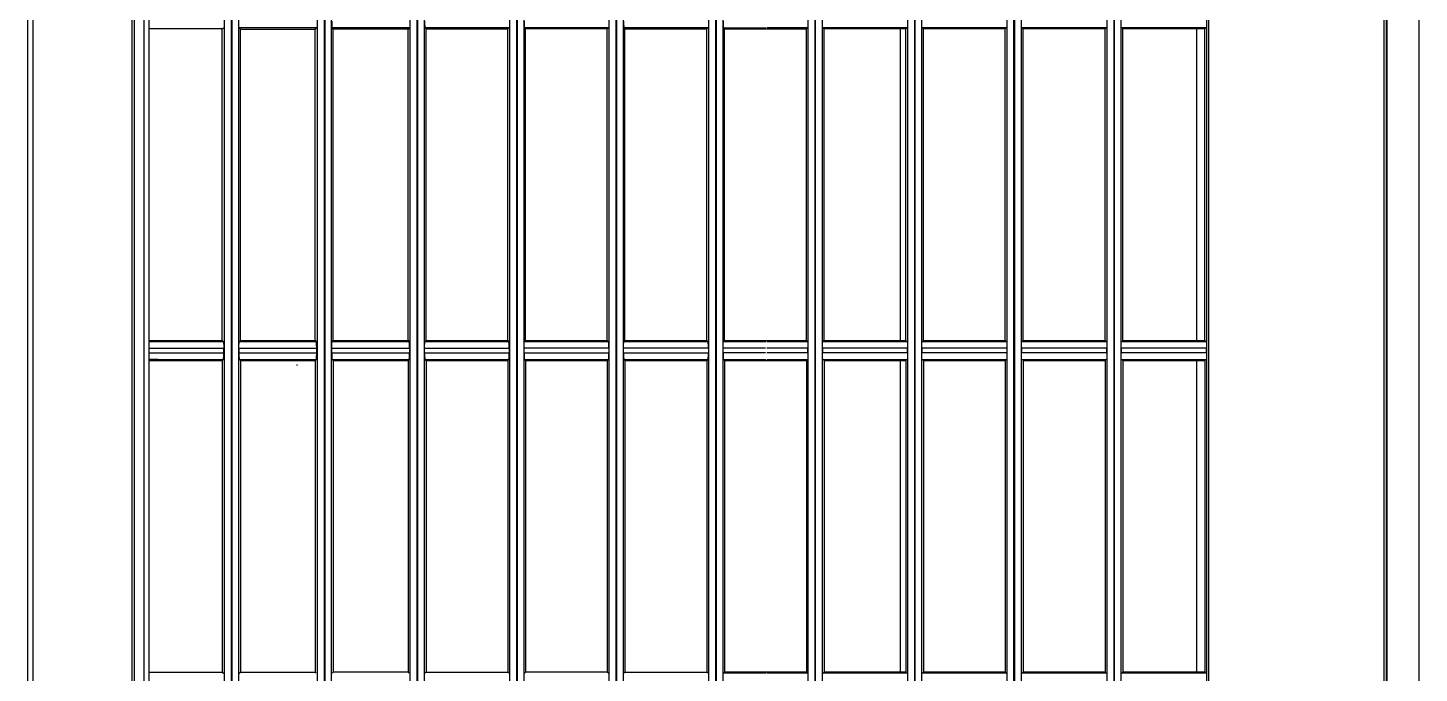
# Model space of a CAD drawing. Header units: centimetres. Extents: x 31 to 22766, y 238 to 3306.
# Drawn here: x 1686.53 to 1707.51, y 1593.98 to 1603.71 of the extents above; entities that cross this region are included whole.
import ezdxf
from ezdxf.xclip import XClip

# ---------------------------------------------------------------- set-up
doc = ezdxf.new("R2010")
doc.units = ezdxf.units.CM
doc.header["$XCLIPFRAME"] = 0
doc.layers.add('00_BORDA_DUVAR', color=8, linetype='Continuous', lineweight=40)

# ---------------------------------------------------------------- blocks, each defined once
blk = doc.blocks.new('DUVAR PLANI')
at = {"layer": '00_BORDA_DUVAR', "lineweight": 40}
blk.add_line((35985.638, 5902.619), (35985.638, 6272.619), dxfattribs=at)
blk = doc.blocks.new('fxaq 2.8 kw iç ünite')
at = {"color": 7, "linetype": 'Continuous', "true_color": 0xffffff}
for p, q in [((11534.17, 4110.661), (11465.73, 4110.661)), ((11466.67, 4110.176), (11543.17, 4110.176)), ((11543.17, 4110.133), (11466.67, 4110.133)), ((11531.12, 4107.49), (11468.52, 4107.49)), ((11530.995, 4107.46), (11468.645, 4107.46)), ((11479.304, 4107.444), (11479.304, 4106.179)), ((11479.304, 4107.444), (11479.32, 4107.428)), ((11479.32, 4107.428), (11479.32, 4106.195)), ((11479.32, 4107.428), (11479.32, 4107.428)), ((11484.02, 4107.428), (11479.32, 4107.428)), ((11484.02, 4107.428), (11484.036, 4107.444)), ((11484.02, 4106.195), (11484.02, 4107.428)), ((11484.036, 4106.179), (11484.036, 4107.444)), ((11484.136, 4107.449), (11484.136, 4106.174)), ((11484.136, 4107.449), (11484.204, 4107.449)), ((11484.204, 4107.449), (11484.204, 4106.174)), ((11484.304, 4106.179), (11484.304, 4107.444)), ((11484.32, 4107.428), (11484.304, 4107.444)), ((11484.32, 4106.195), (11484.32, 4107.428)), ((11484.32, 4107.428), (11489.02, 4107.428)), ((11489.036, 4107.444), (11489.02, 4107.428)), ((11489.02, 4107.428), (11489.02, 4106.195)), ((11489.02, 4107.428), (11489.02, 4107.428)), ((11489.036, 4107.444), (11489.036, 4106.179)), ((11479.32, 4107.302), (11484.02, 4107.302)), ((11484.32, 4107.302), (11489.02, 4107.302)), ((11473.087, 4106.166), (11501.753, 4106.166)), ((11501.753, 4106.066), (11473.087, 4106.066)), ((11479.32, 4106.195), (11479.304, 4106.179)), ((11479.32, 4106.195), (11479.32, 4106.195)), ((11484.02, 4106.195), (11479.32, 4106.195)), ((11484.036, 4106.179), (11484.02, 4106.195)), ((11484.204, 4106.174), (11484.136, 4106.174)), ((11484.304, 4106.179), (11484.32, 4106.195)), ((11484.32, 4106.195), (11489.02, 4106.195)), ((11489.02, 4106.195), (11489.02, 4106.195)), ((11489.02, 4106.195), (11489.036, 4106.179)), ((11473.086, 4106.056), (11501.754, 4106.056)), ((11501.754, 4105.956), (11473.086, 4105.956)), ((11479.304, 4105.944), (11479.32, 4105.928)), ((11479.304, 4105.944), (11479.304, 4104.674)), ((11479.32, 4105.928), (11479.32, 4105.928)), ((11479.32, 4105.928), (11479.32, 4104.69)), ((11484.02, 4105.928), (11479.32, 4105.928)), ((11484.02, 4105.928), (11484.036, 4105.944)), ((11484.02, 4104.69), (11484.02, 4105.928)), ((11484.036, 4104.674), (11484.036, 4105.944)), ((11484.136, 4105.949), (11484.204, 4105.949)), ((11484.136, 4105.949), (11484.136, 4104.669)), ((11484.204, 4105.949), (11484.204, 4104.669)), ((11484.32, 4105.928), (11484.304, 4105.944)), ((11484.304, 4104.674), (11484.304, 4105.944)), ((11484.32, 4104.69), (11484.32, 4105.928)), ((11484.32, 4105.928), (11489.02, 4105.928)), ((11489.036, 4105.944), (11489.02, 4105.928)), ((11489.02, 4105.928), (11489.02, 4104.69)), ((11489.02, 4105.928), (11489.02, 4105.928)), ((11489.036, 4105.944), (11489.036, 4104.674)), ((11468.645, 4104.661), (11530.995, 4104.661)), ((11479.32, 4104.69), (11479.304, 4104.674)), ((11479.32, 4104.69), (11479.32, 4104.69)), ((11484.02, 4104.69), (11479.32, 4104.69)), ((11484.036, 4104.674), (11484.02, 4104.69)), ((11484.204, 4104.669), (11484.136, 4104.669)), ((11484.304, 4104.674), (11484.32, 4104.69)), ((11484.32, 4104.69), (11489.02, 4104.69)), ((11489.02, 4104.69), (11489.036, 4104.674)), ((11489.02, 4104.69), (11489.02, 4104.69)), ((11468.52, 4104.561), (11531.12, 4104.561)), ((11531.12, 4104.551), (11468.52, 4104.551)), ((11530.995, 4104.451), (11468.645, 4104.451)), ((11479.304, 4104.438), (11479.304, 4103.175)), ((11479.304, 4104.438), (11479.32, 4104.422)), ((11479.32, 4104.422), (11479.32, 4103.191)), ((11479.32, 4104.422), (11479.32, 4104.422)), ((11484.02, 4104.422), (11479.32, 4104.422)), ((11484.02, 4104.422), (11484.036, 4104.438)), ((11484.02, 4103.191), (11484.02, 4104.422)), ((11484.036, 4103.175), (11484.036, 4104.438)), ((11484.136, 4104.443), (11484.204, 4104.443)), ((11484.136, 4104.443), (11484.136, 4103.17)), ((11484.204, 4104.443), (11484.204, 4103.17)), ((11484.32, 4104.422), (11484.304, 4104.438)), ((11484.304, 4103.175), (11484.304, 4104.438)), ((11484.32, 4104.422), (11489.02, 4104.422)), ((11484.32, 4103.191), (11484.32, 4104.422)), ((11489.036, 4104.438), (11489.02, 4104.422)), ((11489.02, 4104.422), (11489.02, 4103.191)), ((11489.02, 4104.422), (11489.02, 4104.422)), ((11489.036, 4104.438), (11489.036, 4103.175)), ((11468.645, 4103.161), (11530.995, 4103.161)), ((11479.32, 4103.191), (11479.304, 4103.175)), ((11479.32, 4103.191), (11479.32, 4103.191)), ((11484.02, 4103.191), (11479.32, 4103.191)), ((11484.036, 4103.175), (11484.02, 4103.191)), ((11484.204, 4103.17), (11484.136, 4103.17)), ((11484.304, 4103.175), (11484.32, 4103.191)), ((11484.32, 4103.191), (11489.02, 4103.191)), ((11489.02, 4103.191), (11489.02, 4103.191)), ((11489.02, 4103.191), (11489.036, 4103.175)), ((11531.12, 4103.061), (11468.52, 4103.061)), ((11468.52, 4103.051), (11531.12, 4103.051)), ((11530.995, 4102.951), (11468.645, 4102.951)), ((11479.304, 4102.938), (11479.32, 4102.922)), ((11479.304, 4102.938), (11479.304, 4101.673)), ((11479.32, 4102.922), (11479.32, 4101.689)), ((11479.32, 4102.922), (11479.32, 4102.922)), ((11484.02, 4102.922), (11479.32, 4102.922)), ((11484.02, 4102.922), (11484.036, 4102.938)), ((11484.02, 4101.689), (11484.02, 4102.922)), ((11484.036, 4101.673), (11484.036, 4102.938)), ((11484.136, 4102.943), (11484.204, 4102.943)), ((11484.136, 4102.943), (11484.136, 4101.668)), ((11484.204, 4102.943), (11484.204, 4101.668)), ((11484.304, 4101.673), (11484.304, 4102.938)), ((11484.32, 4102.922), (11484.304, 4102.938)), ((11484.32, 4101.689), (11484.32, 4102.922)), ((11484.32, 4102.922), (11489.02, 4102.922)), ((11489.036, 4102.938), (11489.02, 4102.922)), ((11489.02, 4102.922), (11489.02, 4102.922)), ((11489.02, 4102.922), (11489.02, 4101.689)), ((11489.036, 4102.938), (11489.036, 4101.673)), ((11479.32, 4102.835), (11484.02, 4102.835)), ((11484.32, 4102.835), (11489.02, 4102.835)), ((11468.645, 4101.661), (11530.995, 4101.661)), ((11479.304, 4101.673), (11479.32, 4101.689)), ((11479.32, 4101.689), (11479.32, 4101.689)), ((11484.02, 4101.689), (11479.32, 4101.689)), ((11484.02, 4101.689), (11484.036, 4101.673)), ((11484.136, 4101.668), (11484.204, 4101.668)), ((11484.32, 4101.689), (11484.304, 4101.673)), ((11484.32, 4101.689), (11489.02, 4101.689)), ((11489.02, 4101.689), (11489.02, 4101.689)), ((11489.036, 4101.673), (11489.02, 4101.689)), ((11468.52, 4101.551), (11531.12, 4101.551)), ((11531.02, 4101.561), (11468.62, 4101.561)), ((11530.995, 4101.451), (11468.645, 4101.451)), ((11484.136, 4101.444), (11484.136, 4100.825)), ((11484.204, 4101.444), (11484.136, 4101.444)), ((11484.204, 4101.444), (11484.204, 4100.825)), ((11479.32, 4101.423), (11479.304, 4101.439)), ((11479.304, 4101.439), (11479.304, 4100.825)), ((11484.02, 4101.423), (11479.32, 4101.423)), ((11479.32, 4100.187), (11479.32, 4101.423)), ((11479.32, 4101.423), (11479.32, 4100.83)), ((11484.036, 4101.439), (11484.02, 4101.423)), ((11484.02, 4100.187), (11484.02, 4101.423)), ((11484.036, 4100.825), (11484.036, 4101.439)), ((11484.304, 4100.825), (11484.304, 4101.439)), ((11484.304, 4101.439), (11484.32, 4101.423)), ((11484.32, 4100.187), (11484.32, 4101.423)), ((11484.32, 4101.423), (11489.02, 4101.423)), ((11489.02, 4101.423), (11489.036, 4101.439)), ((11489.02, 4100.187), (11489.02, 4101.423)), ((11489.02, 4101.423), (11489.02, 4100.83)), ((11489.036, 4101.439), (11489.036, 4100.825)), ((11479.321, 4100.825), (11479.321, 4100.187)), ((11489.02, 4100.825), (11489.02, 4100.187)), ((11484.036, 4100.171), (11484.036, 4100.811)), ((11484.136, 4100.807), (11484.136, 4100.166)), ((11484.204, 4100.807), (11484.204, 4100.166)), ((11479.32, 4100.187), (11479.304, 4100.171)), ((11484.02, 4100.187), (11479.32, 4100.187)), ((11484.036, 4100.171), (11484.02, 4100.187)), ((11484.304, 4100.171), (11484.32, 4100.187)), ((11484.32, 4100.187), (11489.02, 4100.187)), ((11489.02, 4100.187), (11489.036, 4100.171)), ((11468.52, 4100.061), (11531.12, 4100.061)), ((11468.52, 4100.051), (11531.12, 4100.051)), ((11468.645, 4100.161), (11530.995, 4100.161)), ((11484.038, 4100.17), (11484.036, 4100.171)), ((11484.039, 4100.17), (11484.038, 4100.17)), ((11484.042, 4100.17), (11484.039, 4100.17)), ((11484.045, 4100.169), (11484.042, 4100.17)), ((11484.05, 4100.169), (11484.045, 4100.169)), ((11484.055, 4100.168), (11484.05, 4100.169)), ((11484.061, 4100.168), (11484.055, 4100.168)), ((11484.067, 4100.167), (11484.061, 4100.168)), ((11484.075, 4100.167), (11484.067, 4100.167)), ((11484.082, 4100.167), (11484.075, 4100.167)), ((11484.091, 4100.167), (11484.082, 4100.167)), ((11484.099, 4100.166), (11484.091, 4100.167)), ((11484.108, 4100.166), (11484.099, 4100.166)), ((11484.117, 4100.166), (11484.108, 4100.166)), ((11484.126, 4100.166), (11484.117, 4100.166)), ((11484.136, 4100.166), (11484.126, 4100.166)), ((11484.204, 4100.166), (11484.136, 4100.166)), ((11484.204, 4100.166), (11484.214, 4100.166)), ((11484.214, 4100.166), (11484.224, 4100.166)), ((11484.224, 4100.166), (11484.233, 4100.166)), ((11484.233, 4100.166), (11484.241, 4100.166)), ((11484.241, 4100.166), (11484.25, 4100.167)), ((11484.25, 4100.167), (11484.258, 4100.167)), ((11484.258, 4100.167), (11484.266, 4100.167)), ((11484.266, 4100.167), (11484.273, 4100.167)), ((11484.273, 4100.167), (11484.28, 4100.168)), ((11484.28, 4100.168), (11484.286, 4100.168)), ((11484.286, 4100.168), (11484.291, 4100.169)), ((11484.291, 4100.169), (11484.295, 4100.169)), ((11484.295, 4100.169), (11484.298, 4100.17)), ((11484.298, 4100.17), (11484.301, 4100.17)), ((11484.301, 4100.17), (11484.303, 4100.17)), ((11484.303, 4100.17), (11484.304, 4100.171)), ((11530.995, 4099.951), (11468.645, 4099.951)), ((11479.301, 4099.941), (11479.303, 4099.941)), ((11479.303, 4099.941), (11479.304, 4099.94)), ((11479.304, 4099.94), (11479.304, 4099.804)), ((11479.304, 4099.94), (11479.32, 4099.924)), ((11479.304, 4099.804), (11479.304, 4099.673)), ((11479.32, 4098.688), (11479.32, 4099.924)), ((11479.321, 4099.924), (11479.32, 4099.924)), ((11484.02, 4099.924), (11479.321, 4099.924)), ((11484.02, 4099.924), (11484.036, 4099.94)), ((11484.02, 4098.687), (11484.02, 4099.924)), ((11484.136, 4099.945), (11484.204, 4099.945)), ((11484.32, 4099.924), (11484.304, 4099.94)), ((11484.32, 4098.687), (11484.32, 4099.924)), ((11484.32, 4099.924), (11489.02, 4099.924)), ((11489.036, 4099.94), (11489.02, 4099.924)), ((11489.02, 4098.688), (11489.02, 4099.924)), ((11489.02, 4099.924), (11489.02, 4099.924)), ((11479.304, 4099.673), (11479.304, 4099.548)), ((11479.304, 4099.548), (11479.304, 4099.425)), ((11479.304, 4099.425), (11479.304, 4099.304)), ((11479.304, 4099.304), (11479.304, 4099.184)), ((11479.304, 4099.184), (11479.304, 4099.062)), ((11479.304, 4099.062), (11479.304, 4098.936)), ((11479.304, 4098.936), (11479.304, 4098.807)), ((11479.304, 4098.807), (11479.304, 4098.671)), ((11468.52, 4098.561), (11531.12, 4098.561)), ((11468.52, 4098.551), (11531.12, 4098.551)), ((11468.645, 4098.661), (11530.995, 4098.661)), ((11479.32, 4098.688), (11479.304, 4098.671)), ((11479.321, 4098.687), (11479.32, 4098.688)), ((11484.02, 4098.687), (11479.321, 4098.687)), ((11484.037, 4098.671), (11484.02, 4098.687)), ((11484.038, 4098.671), (11484.037, 4098.671)), ((11484.04, 4098.67), (11484.038, 4098.671)), ((11484.042, 4098.67), (11484.04, 4098.67)), ((11484.046, 4098.669), (11484.042, 4098.67)), ((11484.05, 4098.669), (11484.046, 4098.669)), ((11484.055, 4098.669), (11484.05, 4098.669)), ((11484.061, 4098.668), (11484.055, 4098.669)), ((11484.067, 4098.668), (11484.061, 4098.668)), ((11484.075, 4098.667), (11484.067, 4098.668)), ((11484.083, 4098.667), (11484.075, 4098.667)), ((11484.091, 4098.667), (11484.083, 4098.667)), ((11484.099, 4098.667), (11484.091, 4098.667)), ((11484.108, 4098.667), (11484.099, 4098.667)), ((11484.117, 4098.666), (11484.108, 4098.667)), ((11484.126, 4098.666), (11484.117, 4098.666)), ((11484.136, 4098.666), (11484.126, 4098.666)), ((11484.204, 4098.666), (11484.136, 4098.666)), ((11484.204, 4098.666), (11484.214, 4098.666)), ((11484.214, 4098.666), (11484.224, 4098.666)), ((11484.224, 4098.666), (11484.233, 4098.667)), ((11484.233, 4098.667), (11484.241, 4098.667)), ((11484.241, 4098.667), (11484.25, 4098.667)), ((11484.25, 4098.667), (11484.258, 4098.667)), ((11484.258, 4098.667), (11484.266, 4098.667)), ((11484.266, 4098.667), (11484.273, 4098.668)), ((11484.273, 4098.668), (11484.28, 4098.668)), ((11484.28, 4098.668), (11484.286, 4098.669)), ((11484.286, 4098.669), (11484.291, 4098.669)), ((11484.291, 4098.669), (11484.295, 4098.669)), ((11484.295, 4098.669), (11484.298, 4098.67)), ((11484.298, 4098.67), (11484.301, 4098.67)), ((11484.301, 4098.67), (11484.303, 4098.671)), ((11484.303, 4098.671), (11484.304, 4098.671)), ((11484.304, 4098.671), (11484.32, 4098.687)), ((11484.32, 4098.687), (11489.02, 4098.687)), ((11489.02, 4098.687), (11489.02, 4098.688)), ((11489.02, 4098.688), (11489.037, 4098.671)), ((11530.995, 4098.451), (11468.645, 4098.451)), ((11479.301, 4098.44), (11479.303, 4098.439)), ((11479.303, 4098.439), (11479.304, 4098.439)), ((11479.304, 4098.439), (11479.32, 4098.422)), ((11479.304, 4098.439), (11479.304, 4098.302)), ((11479.304, 4098.302), (11479.304, 4098.172)), ((11479.32, 4098.422), (11479.32, 4097.188)), ((11479.321, 4098.422), (11479.32, 4098.422)), ((11484.02, 4098.422), (11479.321, 4098.422)), ((11484.02, 4098.422), (11484.037, 4098.439)), ((11484.02, 4097.188), (11484.02, 4098.422)), ((11484.136, 4098.444), (11484.204, 4098.444)), ((11484.32, 4098.422), (11484.304, 4098.439)), ((11484.32, 4098.422), (11489.02, 4098.422)), ((11484.32, 4097.188), (11484.32, 4098.422)), ((11489.037, 4098.439), (11489.02, 4098.422)), ((11489.02, 4098.422), (11489.02, 4097.188)), ((11489.02, 4098.422), (11489.02, 4098.422)), ((11479.304, 4098.172), (11479.304, 4098.047)), ((11479.304, 4098.047), (11479.304, 4097.924)), ((11479.304, 4097.924), (11479.304, 4097.804)), ((11479.304, 4097.804), (11479.304, 4097.683)), ((11479.304, 4097.683), (11479.304, 4097.561)), ((11479.304, 4097.561), (11479.304, 4097.436)), ((11479.304, 4097.436), (11479.304, 4097.307)), ((11479.304, 4097.307), (11479.304, 4097.172)), ((11468.52, 4097.061), (11531.12, 4097.061)), ((11468.52, 4097.051), (11531.12, 4097.051)), ((11468.645, 4097.161), (11530.995, 4097.161)), ((11479.32, 4097.188), (11479.304, 4097.172)), ((11479.321, 4097.188), (11479.32, 4097.188)), ((11484.02, 4097.188), (11479.321, 4097.188)), ((11484.037, 4097.172), (11484.02, 4097.188)), ((11484.038, 4097.171), (11484.037, 4097.172)), ((11484.04, 4097.171), (11484.038, 4097.171)), ((11484.042, 4097.17), (11484.04, 4097.171)), ((11484.046, 4097.17), (11484.042, 4097.17)), ((11484.05, 4097.169), (11484.046, 4097.17)), ((11484.055, 4097.169), (11484.05, 4097.169)), ((11484.061, 4097.169), (11484.055, 4097.169)), ((11484.067, 4097.168), (11484.061, 4097.169)), ((11484.075, 4097.168), (11484.067, 4097.168)), ((11484.083, 4097.168), (11484.075, 4097.168)), ((11484.091, 4097.167), (11484.083, 4097.168)), ((11484.099, 4097.167), (11484.091, 4097.167)), ((11484.108, 4097.167), (11484.099, 4097.167)), ((11484.117, 4097.167), (11484.108, 4097.167)), ((11484.127, 4097.167), (11484.117, 4097.167)), ((11484.137, 4097.167), (11484.127, 4097.167)), ((11484.204, 4097.167), (11484.137, 4097.167)), ((11484.204, 4097.167), (11484.214, 4097.167)), ((11484.214, 4097.167), (11484.223, 4097.167)), ((11484.223, 4097.167), (11484.232, 4097.167)), ((11484.232, 4097.167), (11484.241, 4097.167)), ((11484.241, 4097.167), (11484.25, 4097.167)), ((11484.25, 4097.167), (11484.258, 4097.168)), ((11484.258, 4097.168), (11484.266, 4097.168)), ((11484.266, 4097.168), (11484.273, 4097.168)), ((11484.273, 4097.168), (11484.28, 4097.169)), ((11484.28, 4097.169), (11484.286, 4097.169)), ((11484.286, 4097.169), (11484.291, 4097.169)), ((11484.291, 4097.169), (11484.295, 4097.17)), ((11484.295, 4097.17), (11484.298, 4097.17)), ((11484.298, 4097.17), (11484.301, 4097.171)), ((11484.301, 4097.171), (11484.303, 4097.171)), ((11484.303, 4097.171), (11484.304, 4097.172)), ((11484.304, 4097.172), (11484.32, 4097.188)), ((11484.32, 4097.188), (11489.02, 4097.188)), ((11489.02, 4097.188), (11489.037, 4097.172)), ((11489.02, 4097.188), (11489.02, 4097.188)), ((11530.995, 4096.951), (11468.645, 4096.951)), ((11479.302, 4096.938), (11479.304, 4096.938)), ((11479.304, 4096.938), (11479.32, 4096.921)), ((11479.304, 4096.938), (11479.304, 4096.801)), ((11479.321, 4096.921), (11479.32, 4096.921)), ((11479.32, 4096.788), (11479.32, 4096.921)), ((11484.02, 4096.921), (11479.321, 4096.921)), ((11484.02, 4096.921), (11484.037, 4096.938)), ((11484.02, 4095.689), (11484.02, 4096.921)), ((11484.137, 4096.943), (11484.204, 4096.943)), ((11484.32, 4096.921), (11484.304, 4096.938)), ((11484.32, 4095.689), (11484.32, 4096.921)), ((11484.32, 4096.921), (11489.02, 4096.921)), ((11489.037, 4096.938), (11489.02, 4096.921)), ((11489.02, 4096.921), (11489.02, 4096.921)), ((11489.02, 4096.788), (11489.02, 4096.921)), ((11479.304, 4096.801), (11479.304, 4096.671)), ((11479.304, 4096.671), (11479.304, 4096.546)), ((11479.32, 4096.661), (11479.32, 4096.788)), ((11479.32, 4096.539), (11479.32, 4096.661)), ((11489.02, 4096.661), (11489.02, 4096.788)), ((11489.02, 4096.539), (11489.02, 4096.661)), ((11479.304, 4096.546), (11479.304, 4096.423)), ((11479.304, 4096.423), (11479.304, 4096.303)), ((11479.32, 4096.42), (11479.32, 4096.539)), ((11479.32, 4096.303), (11479.32, 4096.42)), ((11489.02, 4096.42), (11489.02, 4096.539)), ((11489.02, 4096.303), (11489.02, 4096.42)), ((11479.304, 4096.303), (11479.304, 4096.182)), ((11479.32, 4096.185), (11479.32, 4096.303)), ((11489.02, 4096.185), (11489.02, 4096.303)), ((11479.304, 4096.182), (11479.304, 4096.061)), ((11479.304, 4096.061), (11479.304, 4095.936)), ((11479.32, 4096.067), (11479.32, 4096.185)), ((11479.32, 4095.946), (11479.32, 4096.067)), ((11489.02, 4096.067), (11489.02, 4096.185)), ((11489.02, 4095.946), (11489.02, 4096.067)), ((11479.304, 4095.936), (11479.304, 4095.807)), ((11479.304, 4095.807), (11479.304, 4095.672)), ((11479.32, 4095.82), (11479.32, 4095.946)), ((11479.32, 4095.689), (11479.32, 4095.82)), ((11489.02, 4095.82), (11489.02, 4095.946)), ((11489.02, 4095.689), (11489.02, 4095.82)), ((11468.645, 4095.661), (11530.995, 4095.661)), ((11479.32, 4095.689), (11479.304, 4095.672)), ((11484.02, 4095.689), (11479.321, 4095.689)), ((11479.321, 4095.689), (11479.32, 4095.689)), ((11484.037, 4095.672), (11484.02, 4095.689)), ((11484.038, 4095.672), (11484.037, 4095.672)), ((11484.04, 4095.671), (11484.038, 4095.672)), ((11484.043, 4095.671), (11484.04, 4095.671)), ((11484.046, 4095.67), (11484.043, 4095.671)), ((11484.05, 4095.67), (11484.046, 4095.67)), ((11484.055, 4095.669), (11484.05, 4095.67)), ((11484.061, 4095.669), (11484.055, 4095.669)), ((11484.068, 4095.669), (11484.061, 4095.669)), ((11484.075, 4095.668), (11484.068, 4095.669)), ((11484.083, 4095.668), (11484.075, 4095.668)), ((11484.091, 4095.668), (11484.083, 4095.668)), ((11484.099, 4095.667), (11484.091, 4095.668)), ((11484.108, 4095.667), (11484.099, 4095.667)), ((11484.117, 4095.667), (11484.108, 4095.667)), ((11484.127, 4095.667), (11484.117, 4095.667)), ((11484.137, 4095.667), (11484.127, 4095.667)), ((11484.204, 4095.667), (11484.137, 4095.667)), ((11484.204, 4095.667), (11484.214, 4095.667)), ((11484.214, 4095.667), (11484.223, 4095.667)), ((11484.223, 4095.667), (11484.232, 4095.667)), ((11484.232, 4095.667), (11484.241, 4095.667)), ((11484.241, 4095.667), (11484.25, 4095.668)), ((11484.25, 4095.668), (11484.258, 4095.668)), ((11484.258, 4095.668), (11484.266, 4095.668)), ((11484.266, 4095.668), (11484.273, 4095.669)), ((11484.273, 4095.669), (11484.28, 4095.669)), ((11484.28, 4095.669), (11484.285, 4095.669)), ((11484.285, 4095.669), (11484.29, 4095.67)), ((11484.29, 4095.67), (11484.295, 4095.67)), ((11484.295, 4095.67), (11484.298, 4095.671)), ((11484.298, 4095.671), (11484.3, 4095.671)), ((11484.3, 4095.671), (11484.302, 4095.672)), ((11484.302, 4095.672), (11484.304, 4095.672)), ((11484.304, 4095.672), (11484.32, 4095.689)), ((11484.32, 4095.689), (11489.02, 4095.689)), ((11489.02, 4095.689), (11489.037, 4095.672)), ((11489.02, 4095.689), (11489.02, 4095.689)), ((11468.52, 4095.561), (11531.12, 4095.561)), ((11468.52, 4095.551), (11531.12, 4095.551)), ((11530.995, 4095.451), (11468.645, 4095.451)), ((11479.302, 4095.437), (11479.303, 4095.436)), ((11479.303, 4095.436), (11479.303, 4095.311)), ((11479.303, 4095.436), (11479.321, 4095.419)), ((11484.02, 4095.419), (11479.321, 4095.419)), ((11479.321, 4095.419), (11479.321, 4095.419)), ((11479.321, 4095.419), (11479.321, 4094.29)), ((11484.02, 4095.419), (11484.037, 4095.436)), ((11484.02, 4094.289), (11484.02, 4095.419)), ((11484.137, 4095.442), (11484.204, 4095.442)), ((11484.32, 4095.419), (11484.303, 4095.436)), ((11484.32, 4094.289), (11484.32, 4095.419)), ((11484.32, 4095.419), (11489.02, 4095.419)), ((11489.037, 4095.436), (11489.02, 4095.419)), ((11489.02, 4095.419), (11489.02, 4094.29)), ((11489.02, 4095.419), (11489.02, 4095.419)), ((11479.303, 4095.311), (11479.303, 4095.191)), ((11479.303, 4095.191), (11479.303, 4095.075)), ((11479.303, 4095.075), (11479.303, 4094.963)), ((11479.303, 4094.963), (11479.303, 4094.852)), ((11479.303, 4094.852), (11479.303, 4094.741)), ((11479.303, 4094.741), (11479.303, 4094.629)), ((11479.303, 4094.629), (11479.303, 4094.515)), ((11479.303, 4094.515), (11479.303, 4094.397)), ((11479.303, 4094.397), (11479.303, 4094.273)), ((11468.52, 4094.161), (11531.12, 4094.161)), ((11468.52, 4094.151), (11531.12, 4094.151)), ((11468.645, 4094.261), (11530.995, 4094.261)), ((11479.321, 4094.29), (11479.303, 4094.273)), ((11479.321, 4094.289), (11479.321, 4094.29)), ((11484.02, 4094.289), (11479.321, 4094.289)), ((11484.037, 4094.273), (11484.02, 4094.289)), ((11484.039, 4094.272), (11484.037, 4094.273)), ((11484.041, 4094.272), (11484.039, 4094.272)), ((11484.043, 4094.271), (11484.041, 4094.272)), ((11484.046, 4094.271), (11484.043, 4094.271)), ((11484.05, 4094.27), (11484.046, 4094.271)), ((11484.055, 4094.27), (11484.05, 4094.27)), ((11484.061, 4094.269), (11484.055, 4094.27)), ((11484.068, 4094.269), (11484.061, 4094.269)), ((11484.075, 4094.269), (11484.068, 4094.269)), ((11484.083, 4094.268), (11484.075, 4094.269)), ((11484.091, 4094.268), (11484.083, 4094.268)), ((11484.1, 4094.268), (11484.091, 4094.268)), ((11484.108, 4094.268), (11484.1, 4094.268)), ((11484.117, 4094.268), (11484.108, 4094.268)), ((11484.127, 4094.268), (11484.117, 4094.268)), ((11484.137, 4094.268), (11484.127, 4094.268)), ((11484.203, 4094.268), (11484.137, 4094.268)), ((11484.203, 4094.268), (11484.214, 4094.268)), ((11484.214, 4094.268), (11484.223, 4094.268)), ((11484.223, 4094.268), (11484.232, 4094.268)), ((11484.232, 4094.268), (11484.241, 4094.268)), ((11484.241, 4094.268), (11484.25, 4094.268)), ((11484.25, 4094.268), (11484.258, 4094.268)), ((11484.258, 4094.268), (11484.266, 4094.269)), ((11484.266, 4094.269), (11484.273, 4094.269)), ((11484.273, 4094.269), (11484.279, 4094.269)), ((11484.279, 4094.269), (11484.285, 4094.27)), ((11484.285, 4094.27), (11484.29, 4094.27)), ((11484.29, 4094.27), (11484.294, 4094.271)), ((11484.294, 4094.271), (11484.298, 4094.271)), ((11484.298, 4094.271), (11484.3, 4094.272)), ((11484.3, 4094.272), (11484.302, 4094.272)), ((11484.302, 4094.272), (11484.303, 4094.273)), ((11484.303, 4094.273), (11484.32, 4094.289)), ((11484.32, 4094.289), (11489.02, 4094.289)), ((11489.02, 4094.29), (11489.037, 4094.273)), ((11489.02, 4094.289), (11489.02, 4094.29)), ((11530.995, 4094.051), (11468.645, 4094.051)), ((11479.302, 4094.036), (11479.303, 4094.035)), ((11479.303, 4094.035), (11479.303, 4093.909)), ((11479.303, 4094.035), (11479.321, 4094.017)), ((11479.303, 4093.909), (11479.303, 4093.79)), ((11479.321, 4094.018), (11479.321, 4094.017)), ((11484.02, 4094.018), (11479.321, 4094.018)), ((11479.321, 4092.891), (11479.321, 4094.017)), ((11484.02, 4094.018), (11484.037, 4094.035)), ((11484.02, 4092.89), (11484.02, 4094.018)), ((11484.137, 4094.04), (11484.203, 4094.04)), ((11484.32, 4094.018), (11484.303, 4094.035)), ((11484.32, 4092.89), (11484.32, 4094.018)), ((11484.32, 4094.018), (11489.02, 4094.018)), ((11489.037, 4094.035), (11489.02, 4094.017)), ((11489.02, 4094.018), (11489.02, 4094.017)), ((11489.02, 4092.891), (11489.02, 4094.017)), ((11479.303, 4093.79), (11479.303, 4093.674)), ((11484.386, 4093.738), (11484.386, 4093.751)), ((11479.303, 4093.674), (11479.303, 4093.562)), ((11479.303, 4093.562), (11479.303, 4093.451)), ((11479.303, 4093.451), (11479.303, 4093.341)), ((11479.303, 4093.341), (11479.303, 4093.229)), ((11479.303, 4093.229), (11479.303, 4093.115)), ((11479.303, 4093.115), (11479.303, 4092.997)), ((11468.645, 4092.861), (11530.995, 4092.861)), ((11479.303, 4092.997), (11479.303, 4092.873)), ((11479.303, 4092.873), (11479.321, 4092.891)), ((11479.321, 4092.89), (11479.321, 4092.891)), ((11484.02, 4092.89), (11479.321, 4092.89)), ((11484.02, 4092.89), (11484.038, 4092.873)), ((11484.039, 4092.873), (11484.038, 4092.873)), ((11484.041, 4092.872), (11484.039, 4092.873)), ((11484.043, 4092.872), (11484.041, 4092.872)), ((11484.047, 4092.871), (11484.043, 4092.872)), ((11484.051, 4092.871), (11484.047, 4092.871)), ((11484.055, 4092.87), (11484.051, 4092.871)), ((11484.061, 4092.87), (11484.055, 4092.87)), ((11484.068, 4092.87), (11484.061, 4092.87)), ((11484.075, 4092.869), (11484.068, 4092.87)), ((11484.083, 4092.869), (11484.075, 4092.869)), ((11484.091, 4092.869), (11484.083, 4092.869)), ((11484.1, 4092.868), (11484.091, 4092.869)), ((11484.109, 4092.868), (11484.1, 4092.868)), ((11484.118, 4092.868), (11484.109, 4092.868)), ((11484.127, 4092.868), (11484.118, 4092.868)), ((11484.138, 4092.868), (11484.127, 4092.868)), ((11484.138, 4092.868), (11484.203, 4092.868)), ((11484.203, 4092.868), (11484.213, 4092.868)), ((11484.213, 4092.868), (11484.223, 4092.868)), ((11484.223, 4092.868), (11484.232, 4092.868)), ((11484.232, 4092.868), (11484.241, 4092.868)), ((11484.241, 4092.868), (11484.249, 4092.869)), ((11484.249, 4092.869), (11484.258, 4092.869)), ((11484.258, 4092.869), (11484.266, 4092.869)), ((11484.266, 4092.869), (11484.273, 4092.87)), ((11484.273, 4092.87), (11484.279, 4092.87)), ((11484.279, 4092.87), (11484.285, 4092.87)), ((11484.285, 4092.87), (11484.29, 4092.871)), ((11484.29, 4092.871), (11484.294, 4092.871)), ((11484.294, 4092.871), (11484.297, 4092.872)), ((11484.297, 4092.872), (11484.3, 4092.872)), ((11484.3, 4092.872), (11484.301, 4092.873)), ((11484.301, 4092.873), (11484.303, 4092.873)), ((11484.32, 4092.89), (11484.303, 4092.873)), ((11484.32, 4092.89), (11489.02, 4092.89)), ((11489.02, 4092.89), (11489.02, 4092.891)), ((11489.038, 4092.873), (11489.02, 4092.891)), ((11468.52, 4092.761), (11531.12, 4092.761)), ((11468.52, 4092.751), (11531.12, 4092.751)), ((11530.996, 4092.651), (11468.645, 4092.651)), ((11479.321, 4092.615), (11479.303, 4092.633)), ((11484.038, 4092.633), (11484.02, 4092.615)), ((11484.038, 4092.633), (11484.039, 4092.634)), ((11484.039, 4092.634), (11484.041, 4092.635)), ((11484.041, 4092.635), (11484.043, 4092.635)), ((11484.043, 4092.635), (11484.046, 4092.636)), ((11484.046, 4092.636), (11484.05, 4092.636)), ((11484.05, 4092.636), (11484.055, 4092.636)), ((11484.055, 4092.636), (11484.061, 4092.637)), ((11484.061, 4092.637), (11484.067, 4092.637)), ((11484.067, 4092.637), (11484.074, 4092.638)), ((11484.074, 4092.638), (11484.082, 4092.638)), ((11484.082, 4092.638), (11484.09, 4092.638)), ((11484.09, 4092.638), (11484.099, 4092.639)), ((11484.099, 4092.639), (11484.108, 4092.639)), ((11484.108, 4092.639), (11484.117, 4092.639)), ((11484.117, 4092.639), (11484.127, 4092.639)), ((11484.127, 4092.639), (11484.138, 4092.639)), ((11484.203, 4092.639), (11484.138, 4092.639)), ((11484.213, 4092.639), (11484.203, 4092.639)), ((11484.223, 4092.639), (11484.213, 4092.639)), ((11484.232, 4092.639), (11484.223, 4092.639)), ((11484.241, 4092.639), (11484.232, 4092.639)), ((11484.25, 4092.638), (11484.241, 4092.639)), ((11484.259, 4092.638), (11484.25, 4092.638)), ((11484.266, 4092.638), (11484.259, 4092.638)), ((11484.274, 4092.637), (11484.266, 4092.638)), ((11484.28, 4092.637), (11484.274, 4092.637)), ((11484.286, 4092.636), (11484.28, 4092.637)), ((11484.29, 4092.636), (11484.286, 4092.636)), ((11484.294, 4092.636), (11484.29, 4092.636)), ((11484.297, 4092.635), (11484.294, 4092.636)), ((11484.3, 4092.635), (11484.297, 4092.635)), ((11484.301, 4092.634), (11484.3, 4092.635)), ((11484.303, 4092.633), (11484.301, 4092.634)), ((11484.303, 4092.633), (11484.32, 4092.615)), ((11489.02, 4092.615), (11489.038, 4092.633)), ((11479.321, 4092.615), (11479.321, 4092.615)), ((11484.02, 4092.615), (11479.321, 4092.615)), ((11484.02, 4091.511), (11484.02, 4092.615)), ((11484.32, 4092.615), (11489.019, 4092.615)), ((11484.32, 4091.511), (11484.32, 4092.615)), ((11489.019, 4092.615), (11489.02, 4092.615)), ((11531.02, 4091.439), (11468.62, 4091.439)), ((11468.645, 4091.511), (11530.995, 4091.511)), ((11466.852, 4091.288), (11542.988, 4091.288)), ((11531.04, 4091.261), (11468.6, 4091.261)), ((11469.143, 4089.761), (11530.388, 4089.761)), ((11530.388, 4089.685), (11469.143, 4089.685))]:
    blk.add_line(p, q, dxfattribs=at)
for centre, radius, start, end in [((-28110.313, 4103.059), 39589.617, 359.99582, 359.996746), ((-28106.143, 4103.059), 39590.448, 359.99582, 359.996746), ((51078.662, 4103.059), 39589.626, 180.003254, 180.00418), ((11479.219, 4100.881), 0.715, 268.8355, 276.8584), ((11484.122, 4099.233), 0.713, 88.8617, 96.9066), ((47232.12, 4102.871), 35748.084, 180.004697, 180.006731), ((48279.521, 4102.918), 36795.385, 180.004629, 180.00662), ((11484.218, 4099.233), 0.713, 83.0934, 91.1383), ((-25311.188, 4102.918), 36795.393, 359.99338, 359.995371), ((-24263.786, 4102.871), 35748.091, 359.993269, 359.995303), ((11479.219, 4099.381), 0.714, 268.8488, 276.8731), ((11484.123, 4097.733), 0.712, 88.8905, 96.9476), ((44004.392, 4102.572), 32520.355, 180.007282, 180.009514), ((45354.126, 4102.69), 33869.99, 180.007183, 180.009344), ((-22385.783, 4102.69), 33869.988, 359.990656, 359.992817), ((11484.218, 4097.733), 0.712, 83.0524, 91.1095), ((-21036.057, 4102.572), 32520.361, 359.990486, 359.992718), ((11479.218, 4097.881), 0.714, 268.8715, 276.8999), ((11484.123, 4096.233), 0.71, 88.9305, 97.0017), ((39562.985, 4101.895), 28078.949, 180.010116, 180.012699), ((41855.905, 4102.253), 30371.768, 180.010017, 180.012424), ((-18887.563, 4102.253), 30371.767, 359.987576, 359.989983), ((11484.217, 4096.233), 0.71, 82.9983, 91.0695), ((-16594.649, 4101.895), 28078.953, 359.987301, 359.989884), ((11479.217, 4096.38), 0.714, 268.9047, 276.9394), ((11484.124, 4094.733), 0.709, 88.9837, 97.0701), ((35580.491, 4101.065), 24096.454, 180.013383, 180.01615), ((38233.355, 4101.64), 26749.219, 180.013277, 180.015792), ((-15265.013, 4101.64), 26749.218, 359.984208, 359.986723), ((11484.216, 4094.733), 0.709, 82.9299, 91.0163), ((-12612.144, 4101.065), 24096.448, 359.98385, 359.986617), ((11479.216, 4094.98), 0.713, 268.9468, 276.9889), ((11484.125, 4093.333), 0.708, 89.0477, 97.1485), ((31485.006, 4099.954), 20000.97, 180.016955, 180.020283), ((34222.884, 4100.724), 22738.748, 180.016841, 180.019795), ((11484.215, 4093.333), 0.708, 82.8515, 90.9523), ((-11254.538, 4100.724), 22738.742, 359.980205, 359.983159), ((-8516.67, 4099.954), 20000.974, 359.979717, 359.983045), ((27150.841, 4098.439), 15666.804, 180.02123, 180.025334), ((30368.624, 4099.61), 18884.487, 180.02115, 180.024572), ((-7400.281, 4099.61), 18884.485, 359.975428, 359.97885), ((-4182.501, 4098.439), 15666.805, 359.974666, 359.97877), ((97085.92, 4097.64), 85606.6, 180.003363, 180.004102), ((-74117.497, 4097.64), 85606.517, 359.995898, 359.996637)]:
    blk.add_arc(centre, radius, start, end, dxfattribs=at)
blk = doc.blocks.new('G$CCD2FF134')
at = {"rotation": 270}
blk.add_blockref('fxaq 2.8 kw iç ünite', (-6110.176, 10810.987), dxfattribs=at)

msp = doc.modelspace()

# ---------------------------------------------------------------- block references
ref = msp.add_blockref('G$CCD2FF134', (3707.025, 2272.025))
XClip(ref).set_block_clipping_path([(-3470.0000000001, -1889.9999999982), (349.9999999999, 300.0000000019)])
msp.add_blockref('DUVAR PLANI', (-34278.613, -4520.594))

doc.saveas('drawing.dxf')
